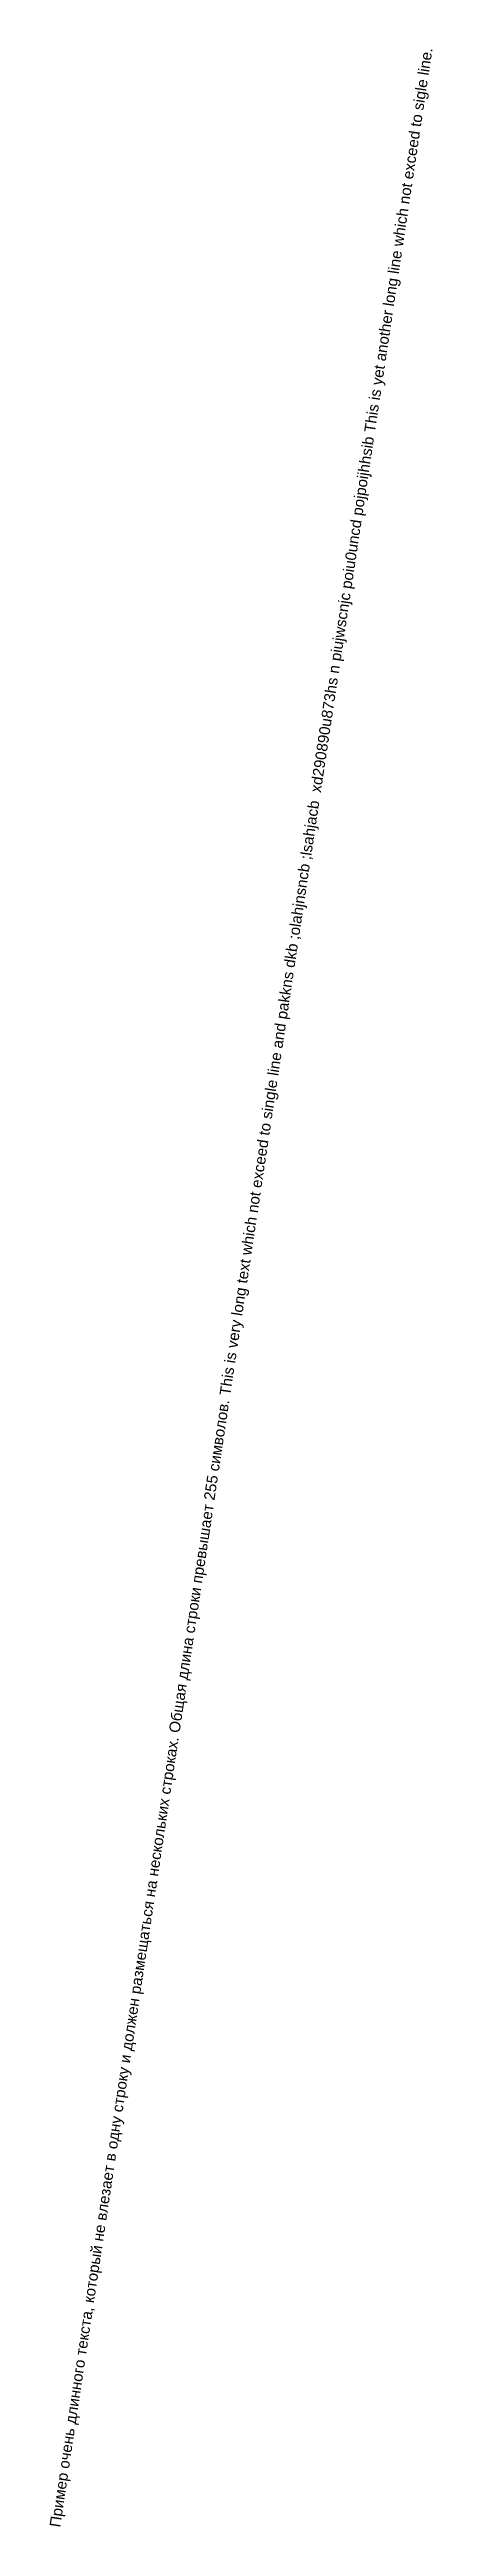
# Model space of a CAD drawing. Header units: millimetres. Extents: x 346 to 2117, y 1248 to 12718.
import ezdxf

# ---------------------------------------------------------------- set-up
doc = ezdxf.new("R2010")
doc.units = ezdxf.units.MM
doc.styles.get("Standard").update_dxf_attribs({"font": 'arial.ttf'})

msp = doc.modelspace()

# ---------------------------------------------------------------- texts
msp.add_text('Пример очень длинного текста, который не влезает в одну строку и должен размещаться на нескольких строках. Общая длина строки превышает 255 символов. This is very long text which not exceed to single line and pakkns dkb ;olahjnsncb ;lsahjacb  xd290890u873hs n piujwscnjc poiu0uncd pojpoijhhsib This is yet another long line which not exceed to sigle line.', height=50.107, rotation=81.4635).set_placement((395, 1242))

doc.saveas('drawing.dxf')
